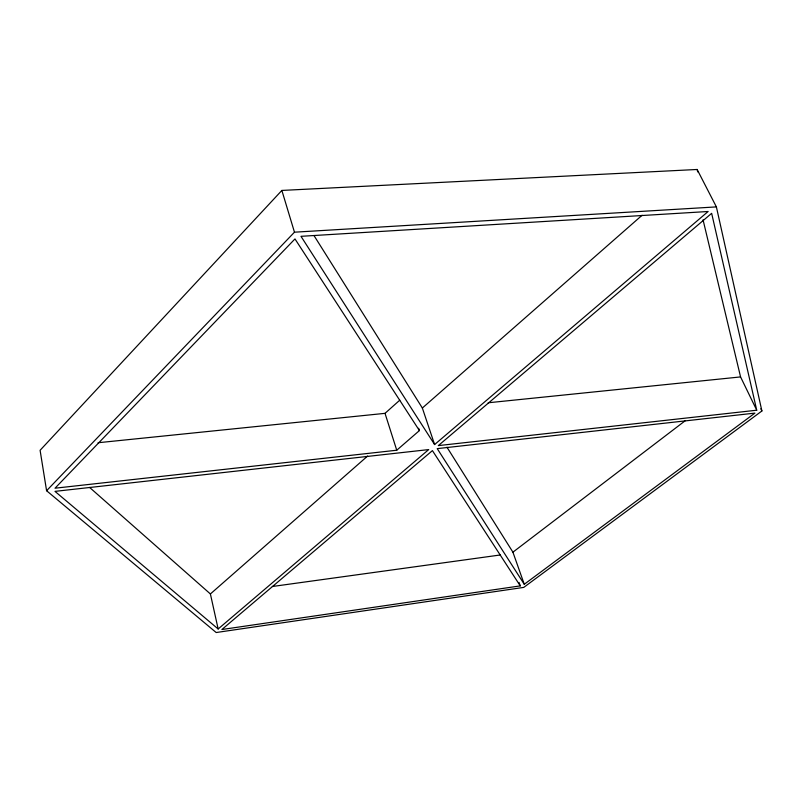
<?xml version="1.0" encoding="UTF-8"?>
<svg xmlns="http://www.w3.org/2000/svg" width="802" height="802" viewBox="0 0 802 802"><rect width="100%" height="100%" fill="white"/><g stroke="black" fill="none" stroke-linecap="round" stroke-linejoin="round"><path stroke-width="1.2" d="M281.863 190.435L40.1 450.293L46.586 490.724L216.179 632.527L523.756 587.395L761.9 410.985L716.386 206.896L697.138 169.473L281.863 190.435L294.464 232.189L46.586 490.724M98.085 442.734L385.02 413.341L399.787 400.168M218.154 628.979L54.977 491.375L428.709 449.581L218.154 628.979L210.395 593.951L367.627 456.037M434.604 444.559L300.981 236.319L708.136 211.497L434.604 444.559L422.353 408.028L642.111 215.247M419.416 430.584L294.976 238.936L55.027 488.207L396.749 450.223L419.416 430.584L418.654 428.268M524.267 584.277L437.22 448.629L754.903 413.11L524.267 584.277L512.919 552.177L685.068 420.849M520.257 585.881L221.893 629.52L432.418 450.614L520.257 585.881L519.044 582.442M272.329 586.503L500.298 554.974M756.737 410.213L438.323 445.601L711.655 213.332L756.737 410.213L740.567 376.92L703.043 219.798M488.197 402.774L740.567 376.92M294.464 232.189L716.386 206.896M89.573 487.405L210.395 593.951M314.194 235.888L422.353 408.028M446.965 447.205L512.919 552.177M760.817 408.769L761.9 410.985M385.02 413.341L396.749 450.223M697.138 169.473L697.7 171.909"/></g></svg>
